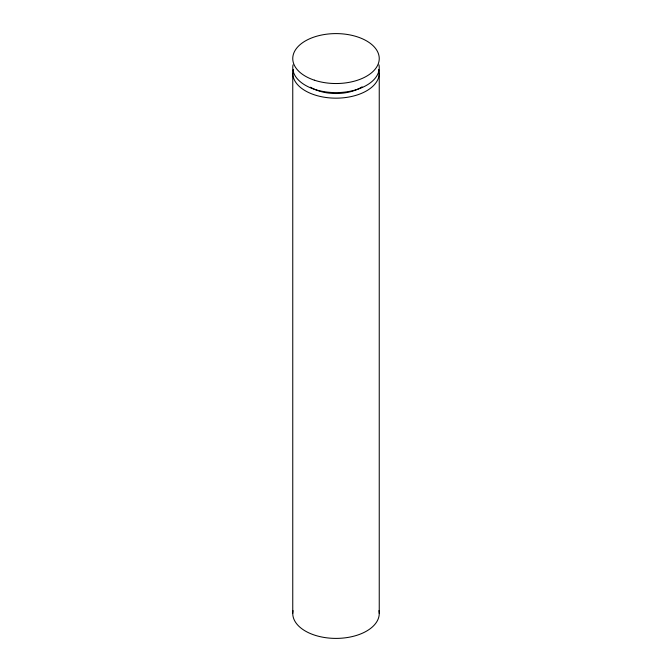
<?xml version="1.0" encoding="UTF-8"?>
<svg xmlns="http://www.w3.org/2000/svg" width="672" height="672" viewBox="0 0 672 672"><rect width="100%" height="100%" fill="white"/><g stroke="black" fill="none" stroke-linecap="round" stroke-linejoin="round"><path stroke-width="1.01" d="M379.243 73.198L379.243 613.435M292.757 73.198L292.757 613.435M378.974 610.638A43.243 24.965 0 0 1 336 638.4A43.243 24.965 0 0 1 293.026 610.638M378.764 69.468A43.243 24.965 0 0 1 336 98.162A43.243 24.965 0 0 1 293.236 69.468M378.974 64.856A43.243 24.965 0 0 1 336 92.618A43.243 24.965 0 0 1 293.026 64.856M362.124 86.831A35.213 20.328 0 0 1 310.506 87.217M314.378 80.186A43.243 24.965 0 0 0 379.243 58.565A43.243 24.965 0 0 0 314.378 36.943A43.243 24.965 0 0 0 314.378 80.186"/></g></svg>
